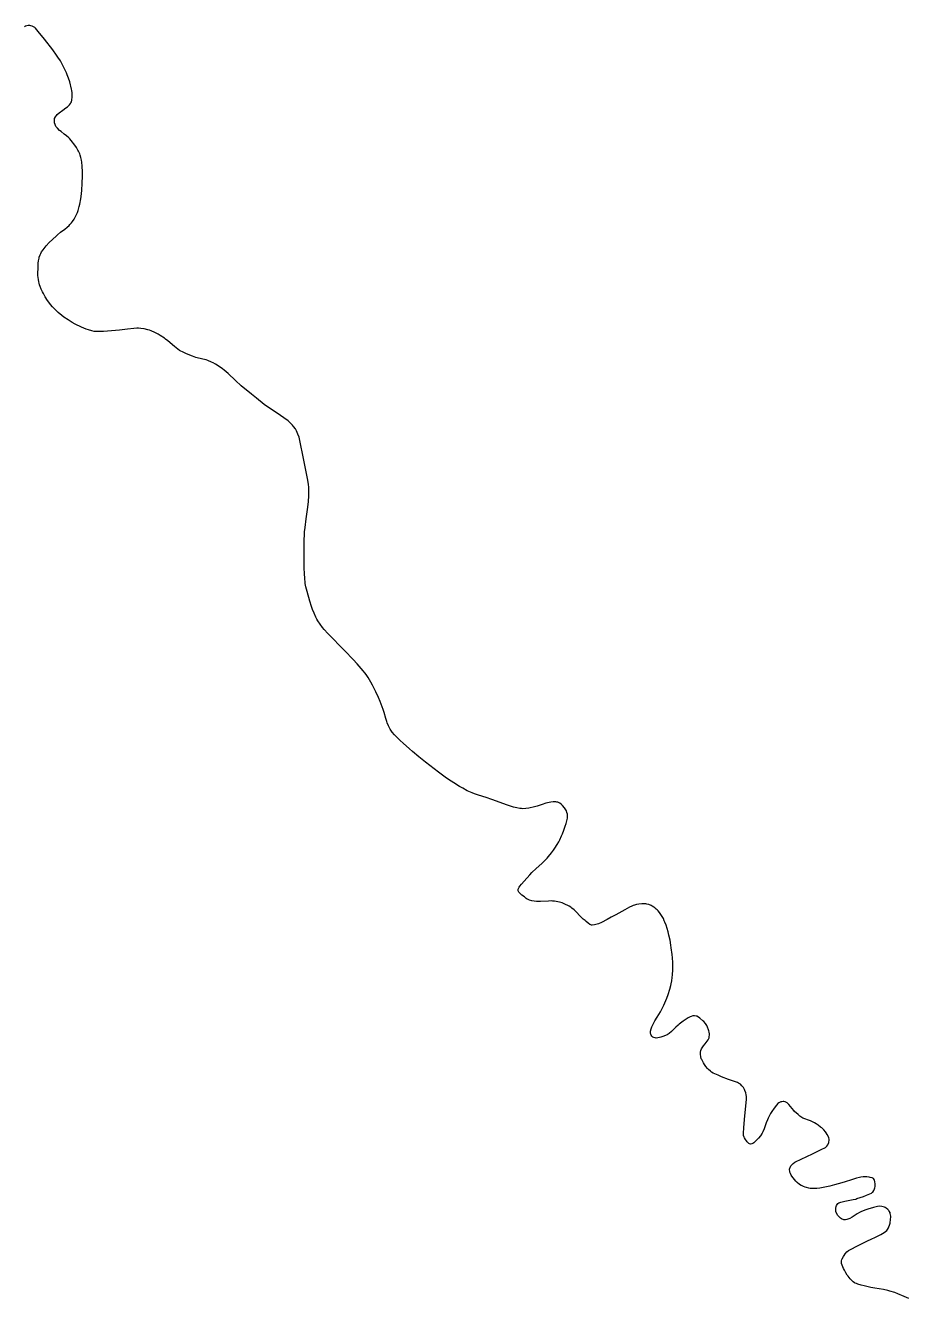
# Model space of a CAD drawing. Header units: millimetres. Extents: x 642261 to 742091, y 6812581 to 6930561.
# Drawn here: x 735116 to 735307.9, y 6898403 to 6898679.8 of the extents above; entities that cross this region are included whole.
import ezdxf

# ---------------------------------------------------------------- set-up
doc = ezdxf.new("R2010")
doc.units = ezdxf.units.MM
doc.layers.add('LimiteAreaMunicipio', color=10, linetype='Continuous')
doc.layers.add('LimiteRegional', color=10, linetype='Continuous')

# ---------------------------------------------------------------- blocks, each defined once
blk = doc.blocks.new('compartilhadora_AUTOCAD_OD_1_FMEBLOCK2')
at = {"layer": 'LimiteAreaMunicipio', "color": 7, "linetype": 'Continuous'}
blk.add_lwpolyline([(5432.81225, 1312.7496), (5431.78815, 1313.1746), (5430.43015, 1313.7567), (5429.74425, 1314.0297), (5428.69615, 1314.3847), (5428.24025, 1314.5066), (5427.31615, 1314.7017), (5425.44815, 1315.0007), (5424.51725, 1315.1727), (5423.12115, 1315.4777), (5422.42915, 1315.6568), (5421.74215, 1315.8697), (5421.40015, 1315.9926), (5421.15425, 1316.1026), (5421.00115, 1316.1906), (5420.71515, 1316.3948), (5420.32615, 1316.7608), (5420.08515, 1317.0336), (5419.61815, 1317.6157), (5419.42815, 1317.8656), (5419.08605, 1318.3726), (5418.79115, 1318.8916), (5418.61715, 1319.2456), (5418.31515, 1319.9747), (5418.20615, 1320.3876), (5418.18215, 1320.6037), (5418.19225, 1320.9297), (5418.26215, 1321.2457), (5418.32315, 1321.3957), (5418.57925, 1321.8838), (5418.72415, 1322.1177), (5418.96125, 1322.4526), (5419.36825, 1322.9057), (5419.67325, 1323.1666), (5419.83725, 1323.2837), (5420.09715, 1323.4386), (5421.64125, 1324.2206), (5423.70815, 1325.2146), (5424.73815, 1325.7237), (5425.41625, 1326.0467), (5426.31515, 1326.4596), (5426.76215, 1326.6876), (5427.43015, 1327.0917), (5427.76315, 1327.3336), (5428.01815, 1327.5666), (5428.16325, 1327.7386), (5428.39815, 1328.1146), (5428.49225, 1328.3146), (5428.63815, 1328.7326), (5428.74015, 1329.1627), (5428.86105, 1330.0037), (5428.89125, 1330.4206), (5428.89015, 1330.6327), (5428.85915, 1330.9536), (5428.78015, 1331.2747), (5428.72025, 1331.4336), (5428.55015, 1331.7478), (5428.43815, 1331.9017), (5428.23015, 1332.1276), (5427.89415, 1332.4026), (5427.66515, 1332.5417), (5427.51115, 1332.6166), (5427.19815, 1332.7267), (5426.96215, 1332.7776), (5426.48825, 1332.8117), (5426.01515, 1332.7736), (5425.70325, 1332.7196), (5425.09705, 1332.5736), (5423.88225, 1332.2077), (5423.27815, 1331.9878), (5422.38415, 1331.6036), (5422.10115, 1331.4596), (5421.55615, 1331.1436), (5420.49815, 1330.4757), (5419.95415, 1330.1697), (5419.55225, 1329.9916), (5419.33925, 1329.9237), (5419.01525, 1329.8636), (5418.69515, 1329.8717), (5418.54005, 1329.9086), (5418.32815, 1329.9936), (5418.19315, 1330.0656), (5417.94015, 1330.2447), (5417.60025, 1330.5777), (5417.40225, 1330.8267), (5417.07615, 1331.3487), (5416.95915, 1331.6626), (5416.91915, 1331.9007), (5416.91225, 1332.2356), (5416.93015, 1332.4057), (5417.01815, 1332.7766), (5417.08815, 1332.9505), (5417.24525, 1333.2092), (5417.40315, 1333.3816), (5417.61915, 1333.5246), (5418.04725, 1333.7057), (5418.33515, 1333.8026), (5418.91615, 1333.9536), (5420.67615, 1334.2637), (5421.25615, 1334.3917), (5421.54315, 1334.4726), (5422.95015, 1334.9417), (5423.64325, 1335.2027), (5424.66515, 1335.6347), (5424.87725, 1335.7717), (5425.00325, 1335.8967), (5425.21515, 1336.2117), (5425.30015, 1336.3967), (5425.42915, 1336.8037), (5425.48215, 1337.0927), (5425.51225, 1337.4846), (5425.50925, 1337.6787), (5425.45715, 1338.0957), (5425.34015, 1338.4646), (5425.25625, 1338.6236), (5425.09925, 1338.8217), (5424.84565, 1338.9812), (5424.42815, 1339.0917), (5424.18215, 1339.1357), (5423.67915, 1339.1867), (5423.42525, 1339.1946), (5422.91415, 1339.1796), (5422.40425, 1339.1237), (5422.06925, 1339.0656), (5421.41825, 1338.9036), (5420.36115, 1338.5666), (5418.95115, 1338.1026), (5418.23915, 1337.8907), (5416.66425, 1337.4737), (5415.60915, 1337.2186), (5413.49625, 1336.7637), (5412.79425, 1336.6646), (5412.43915, 1336.6457), (5411.90315, 1336.6537), (5411.36625, 1336.7076), (5411.09725, 1336.7517), (5410.56115, 1336.8737), (5410.29525, 1336.9526), (5409.89815, 1337.0917), (5409.59015, 1337.2266), (5409.39815, 1337.3286), (5409.04015, 1337.5606), (5408.55315, 1337.9717), (5408.25215, 1338.2847), (5407.66715, 1338.9897), (5407.37815, 1339.3936), (5407.24715, 1339.6056), (5407.07815, 1339.9327), (5406.95315, 1340.2616), (5406.91215, 1340.4248), (5406.87815, 1340.7416), (5406.88815, 1340.8936), (5406.94415, 1341.1127), (5407.01025, 1341.2696), (5407.18915, 1341.5847), (5407.35825, 1341.8146), (5407.65715, 1342.1317), (5407.99915, 1342.3916), (5408.18225, 1342.4937), (5411.87625, 1344.2427), (5413.73405, 1345.1267), (5414.66115, 1345.5876), (5414.87015, 1345.7297), (5414.99405, 1345.8508), (5415.20215, 1346.1437), (5415.28515, 1346.3096), (5415.40925, 1346.6646), (5415.44515, 1346.8277), (5415.48015, 1347.1496), (5415.47415, 1347.3807), (5415.41015, 1347.6917), (5415.31115, 1347.9447), (5415.05315, 1348.4476), (5414.83815, 1348.7776), (5414.67815, 1348.9927), (5414.32115, 1349.4076), (5413.86625, 1349.8416), (5413.62215, 1350.0456), (5413.13315, 1350.4137), (5412.63715, 1350.7387), (5412.30015, 1350.9377), (5411.60115, 1351.3087), (5411.40415, 1351.3977), (5410.99725, 1351.5417), (5410.17615, 1351.8086), (5409.78915, 1351.9966), (5409.56815, 1352.1356), (5409.14715, 1352.4387), (5408.74515, 1352.7666), (5407.97115, 1353.4507), (5407.77315, 1353.6386), (5407.40915, 1354.0547), (5406.71515, 1354.9187), (5406.33615, 1355.2996), (5406.21925, 1355.3856), (5405.94315, 1355.5076), (5405.62715, 1355.5667), (5405.48025, 1355.5727), (5405.18305, 1355.5487), (5404.96415, 1355.4996), (5404.65925, 1355.3777), (5404.52225, 1355.2947), (5404.34425, 1355.1437), (5404.04625, 1354.8187), (5403.50415, 1354.1447), (5403.02425, 1353.4407), (5402.73325, 1352.9537), (5402.20615, 1351.9366), (5402.06305, 1351.6146), (5401.81625, 1350.9627), (5401.35725, 1349.6486), (5401.07315, 1349.0046), (5400.90725, 1348.6996), (5400.52915, 1348.1296), (5400.09715, 1347.6016), (5399.78515, 1347.2666), (5399.11515, 1346.6226), (5398.87715, 1346.4572), (5398.65425, 1346.3617), (5398.39525, 1346.3206), (5398.19475, 1346.3582), (5398.05515, 1346.4407), (5397.67525, 1346.8126), (5397.50015, 1347.0136), (5397.26515, 1347.3307), (5397.07215, 1347.6647), (5396.99515, 1347.8376), (5396.88515, 1348.1926), (5396.85515, 1348.3747), (5396.84615, 1348.6516), (5396.92015, 1349.9307), (5397.13415, 1352.4886), (5397.50025, 1356.0287), (5397.51515, 1356.4677), (5397.50515, 1356.6866), (5397.46815, 1357.0139), (5397.35915, 1357.5016), (5397.18515, 1357.9877), (5397.07425, 1358.2297), (5396.85315, 1358.6146), (5396.72915, 1358.7917), (5396.52415, 1359.0367), (5396.17815, 1359.3536), (5395.78515, 1359.6066), (5395.57215, 1359.7068), (5394.90715, 1359.9557), (5394.01615, 1360.2517), (5393.57425, 1360.4106), (5392.09415, 1360.9837), (5391.36025, 1361.2876), (5390.26615, 1361.7897), (5389.89315, 1362.0026), (5389.66115, 1362.1646), (5389.23415, 1362.5356), (5389.03715, 1362.7406), (5388.67425, 1363.1837), (5388.34515, 1363.6637), (5388.14225, 1363.9997), (5387.76605, 1364.6936), (5387.67315, 1364.9067), (5387.55215, 1365.3546), (5387.50915, 1365.8147), (5387.51715, 1366.1187), (5387.53615, 1366.3166), (5387.60325, 1366.6936), (5387.72315, 1367.0396), (5387.84115, 1367.2636), (5388.14115, 1367.7017), (5388.49015, 1368.1307), (5388.95015, 1368.7047), (5389.14815, 1368.9986), (5389.30515, 1369.2997), (5389.36515, 1369.4537), (5389.42515, 1369.6907), (5389.46225, 1370.1096), (5389.45615, 1370.3296), (5389.41605, 1370.6617), (5389.33805, 1370.9886), (5389.28415, 1371.1477), (5389.02215, 1371.7928), (5388.87315, 1372.0957), (5388.60315, 1372.5347), (5388.25315, 1372.9597), (5388.03915, 1373.1697), (5387.39415, 1373.7146), (5387.06215, 1373.9407), (5386.72825, 1374.1157), (5386.56215, 1374.1797), (5386.23315, 1374.2487), (5386.07115, 1374.2506), (5385.83315, 1374.2076), (5385.50115, 1374.0896), (5385.27915, 1373.9936), (5384.83725, 1373.7696), (5384.17725, 1373.3646), (5383.74115, 1373.0607), (5382.88415, 1372.4116), (5382.61715, 1372.1927), (5382.12305, 1371.7367), (5381.18025, 1370.8137), (5380.66315, 1370.3827), (5380.23015, 1370.1097), (5379.92515, 1369.9616), (5379.30825, 1369.7107), (5378.84925, 1369.5517), (5378.60115, 1369.4857), (5378.21815, 1369.4168), (5377.83915, 1369.4007), (5377.65515, 1369.4177), (5377.36575, 1369.4927), (5377.15315, 1369.5976), (5376.90475, 1369.8183), (5376.75015, 1370.0507), (5376.67415, 1370.2526), (5376.64515, 1370.3927), (5376.63025, 1370.6857), (5376.65415, 1370.9136), (5376.76915, 1371.3787), (5376.94905, 1371.8426), (5377.36715, 1372.6966), (5377.59615, 1373.1227), (5378.09615, 1373.9587), (5378.79015, 1375.0698), (5379.11925, 1375.6377), (5379.42015, 1376.2217), (5379.55625, 1376.5218), (5380.18925, 1378.0527), (5380.47815, 1378.8257), (5380.86025, 1379.9996), (5381.06925, 1380.7927), (5381.15815, 1381.1927), (5381.26925, 1381.7986), (5381.37515, 1382.5916), (5381.42515, 1383.1236), (5381.47915, 1384.1907), (5381.48615, 1384.7256), (5381.46215, 1385.7977), (5381.39425, 1386.8686), (5381.32915, 1387.5807), (5381.16015, 1388.9976), (5381.07815, 1389.5547), (5380.87915, 1390.6607), (5380.63415, 1391.7577), (5380.44515, 1392.4857), (5380.00615, 1393.9396), (5379.77125, 1394.5976), (5379.64115, 1394.9156), (5379.42615, 1395.3806), (5379.04615, 1396.0557), (5378.57915, 1396.7147), (5378.30615, 1397.0407), (5378.06825, 1397.2946), (5377.90315, 1397.4507), (5377.56025, 1397.7346), (5377.38225, 1397.8616), (5377.01515, 1398.0846), (5376.76215, 1398.2106), (5376.24015, 1398.4077), (5375.83615, 1398.5058), (5375.59715, 1398.5437), (5375.10725, 1398.5866), (5374.77405, 1398.5887), (5374.10425, 1398.5346), (5373.60615, 1398.4406), (5373.12015, 1398.3036), (5372.88415, 1398.2187), (5372.54215, 1398.0706), (5372.03605, 1397.8198), (5371.04615, 1397.2886), (5369.09025, 1396.1847), (5368.08815, 1395.6566), (5367.18315, 1395.1766), (5365.95715, 1394.5296), (5365.34315, 1394.2597), (5364.73405, 1394.0587), (5364.43215, 1393.9907), (5363.98305, 1393.9397), (5363.79625, 1393.9546), (5363.67425, 1393.9887), (5363.43225, 1394.1017), (5363.07915, 1394.3537), (5362.61915, 1394.7567), (5362.39215, 1394.9477), (5362.02315, 1395.2597), (5361.35015, 1395.9197), (5360.49715, 1396.8187), (5360.04825, 1397.2507), (5359.56015, 1397.6556), (5359.29615, 1397.8446), (5358.93015, 1398.0767), (5358.68215, 1398.2166), (5358.17415, 1398.4647), (5357.39215, 1398.7647), (5356.85715, 1398.9217), (5356.49615, 1399.0086), (5355.76625, 1399.1466), (5355.33225, 1399.1926), (5355.04225, 1399.2047), (5354.45915, 1399.1906), (5352.70625, 1399.0667), (5352.12525, 1399.0717), (5351.83515, 1399.0957), (5350.82515, 1399.2106), (5350.33205, 1399.3396), (5350.00415, 1399.4846), (5349.84025, 1399.5807), (5349.59415, 1399.7597), (5349.20225, 1400.0656), (5348.67225, 1400.4747), (5348.42815, 1400.6797), (5348.12015, 1400.9877), (5348.00115, 1401.1417), (5347.87415, 1401.3972), (5347.84215, 1401.6016), (5347.88615, 1401.7942), (5348.09115, 1402.1727), (5348.23725, 1402.3997), (5348.57215, 1402.8527), (5349.15215, 1403.5337), (5350.41325, 1404.8946), (5350.85615, 1405.3627), (5351.75715, 1406.2266), (5352.96915, 1407.3267), (5353.56815, 1407.8976), (5354.15715, 1408.5096), (5354.44615, 1408.8356), (5355.12715, 1409.6827), (5355.54915, 1410.2647), (5355.81615, 1410.6606), (5356.31815, 1411.4677), (5356.66415, 1412.0836), (5356.88215, 1412.4996), (5357.28425, 1413.3396), (5357.46815, 1413.7638), (5357.80515, 1414.6157), (5358.09925, 1415.4707), (5358.27115, 1416.0397), (5358.55815, 1417.1736), (5358.59725, 1417.4187), (5358.60605, 1417.5847), (5358.58815, 1417.9217), (5358.56115, 1418.0927), (5358.47115, 1418.4356), (5358.33725, 1418.7786), (5358.22415, 1419.0047), (5357.94515, 1419.4477), (5357.51725, 1419.9816), (5357.28915, 1420.2087), (5356.92215, 1420.4847), (5356.65725, 1420.6176), (5356.51725, 1420.6666), (5356.29615, 1420.7166), (5356.03015, 1420.7476), (5355.48915, 1420.7536), (5354.94415, 1420.6986), (5354.58315, 1420.6347), (5353.87615, 1420.4617), (5353.06715, 1420.2056), (5351.99015, 1419.8406), (5351.44115, 1419.6827), (5350.16915, 1419.3797), (5349.52815, 1419.2816), (5348.89115, 1419.2526), (5348.57515, 1419.2716), (5348.23415, 1419.3146), (5347.55315, 1419.4397), (5346.87415, 1419.6097), (5346.42415, 1419.7417), (5345.53315, 1420.0367), (5342.13315, 1421.2657), (5340.87725, 1421.6677), (5339.19415, 1422.1827), (5338.36025, 1422.4697), (5337.82825, 1422.6796), (5336.79325, 1423.1576), (5335.78715, 1423.6997), (5335.12915, 1424.0867), (5333.83425, 1424.8996), (5332.72215, 1425.6397), (5331.99515, 1426.1486), (5330.55615, 1427.1956), (5328.62715, 1428.6517), (5327.67915, 1429.3917), (5326.27515, 1430.5227), (5324.89325, 1431.6826), (5324.21015, 1432.2767), (5322.86125, 1433.4937), (5322.19315, 1434.1186), (5321.20115, 1435.0806), (5320.93715, 1435.3557), (5320.45605, 1435.9397), (5320.03515, 1436.5656), (5319.78815, 1437.0027), (5319.63915, 1437.3017), (5319.37315, 1437.9186), (5319.25915, 1438.2356), (5319.06615, 1438.8777), (5318.72225, 1440.1716), (5318.51415, 1440.8067), (5317.84015, 1442.5486), (5317.48115, 1443.4116), (5316.90215, 1444.6946), (5316.19815, 1446.1098), (5315.82215, 1446.8027), (5315.21315, 1447.8126), (5314.77115, 1448.4627), (5314.53615, 1448.7786), (5314.16725, 1449.2416), (5312.87125, 1450.7326), (5311.98715, 1451.7007), (5310.18515, 1453.6047), (5306.48715, 1457.3538), (5305.69415, 1458.2237), (5305.31725, 1458.6747), (5304.78215, 1459.3767), (5304.28915, 1460.1156), (5304.06025, 1460.5027), (5303.83915, 1460.9136), (5303.45515, 1461.7537), (5303.13015, 1462.6127), (5302.93715, 1463.1947), (5302.57915, 1464.3736), (5301.95115, 1466.4766), (5301.68725, 1467.5347), (5301.55115, 1468.2457), (5301.49915, 1468.6046), (5301.44415, 1469.1466), (5301.36915, 1470.5236), (5301.34115, 1471.4417), (5301.32115, 1473.2786), (5301.34215, 1478.0477), (5301.35315, 1478.5177), (5301.40815, 1479.4587), (5301.49925, 1480.3997), (5301.74915, 1482.2846), (5302.11315, 1484.7957), (5302.25705, 1486.0476), (5302.34725, 1487.2957), (5302.36415, 1487.9187), (5302.35125, 1488.7457), (5302.32815, 1489.1586), (5302.27025, 1489.7766), (5302.12425, 1490.7006), (5301.23525, 1495.0657), (5300.28815, 1499.6916), (5300.20415, 1500.0467), (5299.97315, 1500.7387), (5299.66215, 1501.4037), (5299.41225, 1501.8277), (5299.02725, 1502.3696), (5298.81315, 1502.6286), (5298.22115, 1503.2427), (5297.80415, 1503.6117), (5296.91915, 1504.2876), (5295.47815, 1505.2517), (5293.54615, 1506.5107), (5292.61315, 1507.1867), (5290.93625, 1508.5116), (5289.83225, 1509.4116), (5287.64625, 1511.2377), (5286.40815, 1512.3447), (5284.78815, 1513.8597), (5283.95125, 1514.5946), (5283.59025, 1514.8857), (5282.83715, 1515.4216), (5282.04615, 1515.8996), (5281.50215, 1516.1886), (5281.13115, 1516.3687), (5280.37715, 1516.6997), (5280.01415, 1516.8347), (5279.27315, 1517.0477), (5277.77025, 1517.4007), (5277.03515, 1517.6296), (5275.76115, 1518.1396), (5275.13805, 1518.4287), (5274.23115, 1518.9217), (5273.83415, 1519.1798), (5273.09015, 1519.7576), (5271.66915, 1520.9987), (5271.17215, 1521.3887), (5270.91425, 1521.5726), (5270.00515, 1522.1656), (5269.54305, 1522.4407), (5268.82905, 1522.8197), (5268.07415, 1523.1477), (5267.67825, 1523.2886), (5267.29715, 1523.4057), (5266.53415, 1523.5826), (5265.77215, 1523.6876), (5265.26315, 1523.7196), (5264.92515, 1523.7237), (5264.24715, 1523.6937), (5262.92515, 1523.5526), (5261.16315, 1523.3256), (5260.28215, 1523.2316), (5258.52925, 1523.0916), (5257.65025, 1523.0437), (5256.33315, 1523.0127), (5255.93615, 1523.0276), (5255.67415, 1523.0546), (5255.15315, 1523.1446), (5254.38225, 1523.3567), (5253.87215, 1523.5406), (5252.86115, 1523.9777), (5251.52925, 1524.6427), (5250.89025, 1524.9967), (5249.96615, 1525.5606), (5249.07915, 1526.1706), (5248.64815, 1526.4956), (5247.81315, 1527.1887), (5247.40715, 1527.5586), (5246.81225, 1528.1466), (5246.57915, 1528.3957), (5246.14815, 1528.9076), (5245.75225, 1529.4357), (5245.50315, 1529.7996), (5245.02525, 1530.5547), (5244.59325, 1531.2997), (5244.39415, 1531.6757), (5244.12215, 1532.2497), (5243.88215, 1532.8467), (5243.77615, 1533.1566), (5243.66125, 1533.5566), (5243.59915, 1533.8257), (5243.50515, 1534.3647), (5243.43025, 1535.1776), (5243.41315, 1535.7198), (5243.43225, 1536.7996), (5243.49015, 1537.8726), (5243.55115, 1538.4076), (5243.65015, 1538.9386), (5243.71815, 1539.2026), (5243.89925, 1539.7237), (5244.01515, 1539.9817), (5244.22625, 1540.3638), (5244.53015, 1540.8217), (5244.74115, 1541.1087), (5245.18125, 1541.6427), (5245.87815, 1542.3737), (5247.35015, 1543.7505), (5247.67805, 1544.0467), (5248.36015, 1544.5996), (5249.28725, 1545.3157), (5249.74025, 1545.6916), (5250.17715, 1546.0977), (5250.38715, 1546.3147), (5250.71115, 1546.6896), (5250.91225, 1546.9477), (5251.27715, 1547.4846), (5251.44225, 1547.7626), (5251.73925, 1548.3367), (5251.99425, 1548.9317), (5252.14215, 1549.3386), (5252.38915, 1550.1747), (5252.52115, 1550.7346), (5252.72815, 1551.8577), (5252.87415, 1552.9806), (5252.94415, 1553.7308), (5253.04115, 1555.2326), (5253.10615, 1556.9037), (5253.10815, 1557.7406), (5253.04915, 1558.9976), (5252.95415, 1559.8346), (5252.88715, 1560.2516), (5252.75705, 1560.8776), (5252.62715, 1561.3366), (5252.51915, 1561.6336), (5252.25925, 1562.2066), (5252.11005, 1562.4836), (5251.78315, 1563.0226), (5251.42425, 1563.5476), (5250.66205, 1564.5727), (5250.34925, 1564.9406), (5250.12325, 1565.1666), (5249.63805, 1565.5827), (5249.12715, 1565.9717), (5248.44215, 1566.4897), (5248.11225, 1566.7647), (5247.64825, 1567.2167), (5247.43615, 1567.4678), (5247.32115, 1567.6357), (5247.14215, 1568.0127), (5247.03315, 1568.4187), (5246.99715, 1568.6887), (5246.99015, 1568.8627), (5247.01405, 1569.1826), (5247.05515, 1569.3568), (5247.20615, 1569.6866), (5247.43215, 1569.9986), (5247.61915, 1570.1966), (5248.05815, 1570.5786), (5248.81405, 1571.1346), (5249.50025, 1571.6347), (5249.82125, 1571.8958), (5250.24615, 1572.3087), (5250.47515, 1572.6026), (5250.57125, 1572.7566), (5250.68515, 1572.9977), (5250.77275, 1573.3167), (5250.84315, 1574.0606), (5250.85115, 1574.4086), (5250.83015, 1574.9317), (5250.76315, 1575.4486), (5250.71115, 1575.7007), (5250.32205, 1577.3006), (5250.09115, 1578.0937), (5249.80815, 1578.8747), (5249.64115, 1579.2596), (5249.07015, 1580.4436), (5248.76915, 1581.0196), (5248.28915, 1581.8637), (5247.76915, 1582.6837), (5247.48915, 1583.0847), (5246.62515, 1584.2576), (5244.85515, 1586.5666), (5244.21015, 1587.3846), (5243.77015, 1587.9196), (5242.86315, 1588.9726), (5242.73515, 1589.0986), (5242.42405, 1589.3117), (5242.18515, 1589.4226), (5241.84315, 1589.5267), (5241.66715, 1589.5576), (5241.27515, 1589.5747), (5240.96865, 1589.5248), (5240.74615, 1589.4426), (5240.53115, 1589.2986)], dxfattribs=at)

msp = doc.modelspace()

# ---------------------------------------------------------------- linework, layer by layer
at = {"layer": 'LimiteRegional', "color": 7, "linetype": 'Continuous'}
msp.add_lwpolyline([(735308.1551, 6898402.978), (735307.131, 6898403.403), (735305.773, 6898403.9851), (735305.0871, 6898404.2581), (735304.039, 6898404.6131), (735303.5831, 6898404.735), (735302.659, 6898404.9301), (735300.791, 6898405.2291), (735299.8601, 6898405.4011), (735298.464, 6898405.7061), (735297.772, 6898405.8852), (735297.085, 6898406.0981), (735296.743, 6898406.221), (735296.4971, 6898406.331), (735296.344, 6898406.419), (735296.058, 6898406.6232), (735295.669, 6898406.9892), (735295.428, 6898407.262), (735294.961, 6898407.8441), (735294.771, 6898408.094), (735294.4289, 6898408.601), (735294.134, 6898409.12), (735293.96, 6898409.474), (735293.658, 6898410.2031), (735293.549, 6898410.616), (735293.525, 6898410.8321), (735293.5351, 6898411.1581), (735293.605, 6898411.4741), (735293.666, 6898411.6241), (735293.9221, 6898412.1122), (735294.067, 6898412.3461), (735294.3041, 6898412.681), (735294.7111, 6898413.1341), (735295.0161, 6898413.395), (735295.1801, 6898413.5121), (735295.44, 6898413.667), (735296.9841, 6898414.449), (735299.051, 6898415.443), (735300.081, 6898415.9521), (735300.7591, 6898416.2751), (735301.658, 6898416.688), (735302.105, 6898416.916), (735302.773, 6898417.3201), (735303.106, 6898417.562), (735303.361, 6898417.795), (735303.5061, 6898417.967), (735303.741, 6898418.343), (735303.8351, 6898418.543), (735303.981, 6898418.961), (735304.083, 6898419.3911), (735304.2039, 6898420.2321), (735304.2341, 6898420.649), (735304.233, 6898420.8611), (735304.202, 6898421.182), (735304.123, 6898421.5031), (735304.0631, 6898421.662), (735303.893, 6898421.9762), (735303.781, 6898422.1301), (735303.573, 6898422.356), (735303.237, 6898422.631), (735303.008, 6898422.7701), (735302.854, 6898422.845), (735302.541, 6898422.9551), (735302.305, 6898423.006), (735301.8311, 6898423.0401), (735301.358, 6898423.002), (735301.0461, 6898422.948), (735300.4399, 6898422.802), (735299.2251, 6898422.4361), (735298.621, 6898422.2162), (735297.727, 6898421.832), (735297.444, 6898421.688), (735296.899, 6898421.372), (735295.841, 6898420.7041), (735295.297, 6898420.3981), (735294.8951, 6898420.22), (735294.6821, 6898420.1521), (735294.3581, 6898420.092), (735294.038, 6898420.1001), (735293.8829, 6898420.137), (735293.671, 6898420.222), (735293.536, 6898420.294), (735293.283, 6898420.4731), (735292.9431, 6898420.8061), (735292.7451, 6898421.0551), (735292.419, 6898421.5771), (735292.302, 6898421.891), (735292.262, 6898422.1291), (735292.2551, 6898422.464), (735292.273, 6898422.6341), (735292.361, 6898423.005), (735292.431, 6898423.1789), (735292.5881, 6898423.4376), (735292.746, 6898423.61), (735292.962, 6898423.753), (735293.3901, 6898423.9341), (735293.678, 6898424.031), (735294.259, 6898424.182), (735296.019, 6898424.4921), (735296.599, 6898424.6201), (735296.886, 6898424.701), (735298.293, 6898425.1701), (735298.9861, 6898425.4311), (735300.008, 6898425.8631), (735300.2201, 6898426.0001), (735300.3461, 6898426.1251), (735300.558, 6898426.4401), (735300.643, 6898426.6251), (735300.772, 6898427.0321), (735300.825, 6898427.3211), (735300.8551, 6898427.713), (735300.8521, 6898427.9071), (735300.8, 6898428.3241), (735300.683, 6898428.693), (735300.5991, 6898428.852), (735300.4421, 6898429.0501), (735300.1885, 6898429.2096), (735299.771, 6898429.3201), (735299.525, 6898429.3641), (735299.022, 6898429.4151), (735298.7681, 6898429.423), (735298.257, 6898429.408), (735297.7471, 6898429.3521), (735297.4121, 6898429.294), (735296.7611, 6898429.132), (735295.704, 6898428.795), (735294.294, 6898428.331), (735293.582, 6898428.1191), (735292.0071, 6898427.7021), (735290.952, 6898427.447), (735288.8391, 6898426.9921), (735288.1371, 6898426.893), (735287.782, 6898426.8741), (735287.246, 6898426.8821), (735286.7091, 6898426.936), (735286.4401, 6898426.9801), (735285.904, 6898427.1021), (735285.6381, 6898427.181), (735285.241, 6898427.3201), (735284.933, 6898427.455), (735284.741, 6898427.557), (735284.383, 6898427.789), (735283.896, 6898428.2001), (735283.595, 6898428.5131), (735283.01, 6898429.2181), (735282.721, 6898429.622), (735282.59, 6898429.834), (735282.421, 6898430.1611), (735282.296, 6898430.49), (735282.255, 6898430.6532), (735282.221, 6898430.97), (735282.231, 6898431.122), (735282.287, 6898431.3411), (735282.3531, 6898431.498), (735282.532, 6898431.8131), (735282.7011, 6898432.043), (735283, 6898432.3601), (735283.342, 6898432.62), (735283.5251, 6898432.7221), (735287.2191, 6898434.4711), (735289.0769, 6898435.3551), (735290.004, 6898435.816), (735290.213, 6898435.9581), (735290.3369, 6898436.0792), (735290.545, 6898436.3721), (735290.628, 6898436.538), (735290.7521, 6898436.893), (735290.788, 6898437.0561), (735290.823, 6898437.378), (735290.817, 6898437.6091), (735290.753, 6898437.9201), (735290.654, 6898438.1731), (735290.396, 6898438.676), (735290.181, 6898439.006), (735290.021, 6898439.2211), (735289.664, 6898439.636), (735289.2091, 6898440.07), (735288.965, 6898440.274), (735288.476, 6898440.6421), (735287.98, 6898440.9671), (735287.643, 6898441.1661), (735286.944, 6898441.5371), (735286.747, 6898441.6261), (735286.3401, 6898441.7701), (735285.519, 6898442.037), (735285.132, 6898442.225), (735284.911, 6898442.364), (735284.49, 6898442.6671), (735284.088, 6898442.995), (735283.314, 6898443.6791), (735283.116, 6898443.867), (735282.752, 6898444.2831), (735282.058, 6898445.1471), (735281.679, 6898445.528), (735281.5621, 6898445.614), (735281.286, 6898445.736), (735280.97, 6898445.7951), (735280.8231, 6898445.8011), (735280.5259, 6898445.7771), (735280.307, 6898445.728), (735280.0021, 6898445.6061), (735279.8651, 6898445.5231), (735279.6871, 6898445.3721), (735279.3891, 6898445.0471), (735278.847, 6898444.3731), (735278.3671, 6898443.6691), (735278.0761, 6898443.1821), (735277.549, 6898442.165), (735277.4059, 6898441.843), (735277.1591, 6898441.1911), (735276.7001, 6898439.877), (735276.416, 6898439.233), (735276.2501, 6898438.928), (735275.872, 6898438.358), (735275.44, 6898437.83), (735275.128, 6898437.495), (735274.458, 6898436.851), (735274.22, 6898436.6856), (735273.9971, 6898436.5901), (735273.7381, 6898436.549), (735273.5376, 6898436.5866), (735273.398, 6898436.6691), (735273.0181, 6898437.041), (735272.843, 6898437.242), (735272.608, 6898437.5591), (735272.415, 6898437.8931), (735272.338, 6898438.066), (735272.228, 6898438.421), (735272.198, 6898438.6031), (735272.189, 6898438.88), (735272.263, 6898440.1591), (735272.477, 6898442.717), (735272.8431, 6898446.2571), (735272.858, 6898446.6961), (735272.848, 6898446.915), (735272.811, 6898447.2423), (735272.702, 6898447.73), (735272.528, 6898448.2161), (735272.4171, 6898448.4581), (735272.196, 6898448.843), (735272.072, 6898449.0201), (735271.867, 6898449.2651), (735271.521, 6898449.582), (735271.128, 6898449.835), (735270.915, 6898449.9352), (735270.25, 6898450.1841), (735269.359, 6898450.4801), (735268.9171, 6898450.639), (735267.437, 6898451.2121), (735266.7031, 6898451.516), (735265.609, 6898452.0181), (735265.236, 6898452.231), (735265.004, 6898452.393), (735264.577, 6898452.764), (735264.38, 6898452.969), (735264.0171, 6898453.4121), (735263.688, 6898453.8921), (735263.4851, 6898454.2281), (735263.1089, 6898454.922), (735263.016, 6898455.1351), (735262.895, 6898455.583), (735262.852, 6898456.0431), (735262.86, 6898456.3471), (735262.879, 6898456.545), (735262.9461, 6898456.922), (735263.066, 6898457.268), (735263.184, 6898457.492), (735263.484, 6898457.9301), (735263.833, 6898458.3591), (735264.293, 6898458.9331), (735264.491, 6898459.227), (735264.648, 6898459.5281), (735264.708, 6898459.6821), (735264.768, 6898459.9191), (735264.8051, 6898460.338), (735264.799, 6898460.558), (735264.7589, 6898460.8901), (735264.6809, 6898461.217), (735264.627, 6898461.3761), (735264.365, 6898462.0212), (735264.216, 6898462.3241), (735263.946, 6898462.7631), (735263.596, 6898463.1881), (735263.382, 6898463.3981), (735262.737, 6898463.943), (735262.405, 6898464.1691), (735262.0711, 6898464.3441), (735261.905, 6898464.4081), (735261.576, 6898464.4771), (735261.414, 6898464.479), (735261.176, 6898464.436), (735260.844, 6898464.318), (735260.622, 6898464.222), (735260.1801, 6898463.998), (735259.5201, 6898463.593), (735259.084, 6898463.2891), (735258.227, 6898462.64), (735257.96, 6898462.4211), (735257.4659, 6898461.9651), (735256.5231, 6898461.0421), (735256.006, 6898460.6111), (735255.573, 6898460.3381), (735255.268, 6898460.19), (735254.6511, 6898459.9391), (735254.1921, 6898459.7801), (735253.944, 6898459.7141), (735253.561, 6898459.6452), (735253.182, 6898459.6291), (735252.998, 6898459.6461), (735252.7086, 6898459.7211), (735252.496, 6898459.826), (735252.2476, 6898460.0467), (735252.093, 6898460.2791), (735252.017, 6898460.481), (735251.988, 6898460.6211), (735251.9731, 6898460.9141), (735251.997, 6898461.142), (735252.112, 6898461.6071), (735252.2919, 6898462.071), (735252.71, 6898462.925), (735252.939, 6898463.3511), (735253.439, 6898464.1871), (735254.133, 6898465.2982), (735254.4621, 6898465.8661), (735254.763, 6898466.4501), (735254.8991, 6898466.7502), (735255.5321, 6898468.2811), (735255.821, 6898469.0541), (735256.2031, 6898470.228), (735256.4121, 6898471.0211), (735256.501, 6898471.4211), (735256.6121, 6898472.027), (735256.718, 6898472.82), (735256.768, 6898473.352), (735256.822, 6898474.4191), (735256.829, 6898474.954), (735256.805, 6898476.0261), (735256.7371, 6898477.097), (735256.672, 6898477.8091), (735256.503, 6898479.226), (735256.421, 6898479.7831), (735256.222, 6898480.8891), (735255.977, 6898481.9861), (735255.788, 6898482.7141), (735255.349, 6898484.168), (735255.1141, 6898484.826), (735254.984, 6898485.144), (735254.769, 6898485.609), (735254.389, 6898486.2841), (735253.922, 6898486.9431), (735253.649, 6898487.2691), (735253.4111, 6898487.523), (735253.246, 6898487.6791), (735252.9031, 6898487.963), (735252.7251, 6898488.09), (735252.358, 6898488.313), (735252.105, 6898488.439), (735251.583, 6898488.6361), (735251.179, 6898488.7342), (735250.94, 6898488.7721), (735250.4501, 6898488.815), (735250.1169, 6898488.8171), (735249.4471, 6898488.763), (735248.949, 6898488.669), (735248.463, 6898488.532), (735248.227, 6898488.4471), (735247.885, 6898488.299), (735247.3789, 6898488.0482), (735246.389, 6898487.517), (735244.4331, 6898486.4131), (735243.431, 6898485.885), (735242.526, 6898485.405), (735241.3, 6898484.758), (735240.686, 6898484.4881), (735240.0769, 6898484.2871), (735239.775, 6898484.2191), (735239.3259, 6898484.1681), (735239.1391, 6898484.183), (735239.0171, 6898484.2171), (735238.7751, 6898484.3301), (735238.422, 6898484.5821), (735237.962, 6898484.9851), (735237.735, 6898485.1761), (735237.366, 6898485.4881), (735236.693, 6898486.1481), (735235.84, 6898487.0471), (735235.3911, 6898487.4791), (735234.903, 6898487.884), (735234.639, 6898488.073), (735234.273, 6898488.3051), (735234.025, 6898488.445), (735233.517, 6898488.6931), (735232.735, 6898488.9931), (735232.2, 6898489.1501), (735231.839, 6898489.237), (735231.1091, 6898489.375), (735230.6751, 6898489.421), (735230.3851, 6898489.4331), (735229.802, 6898489.419), (735228.0491, 6898489.2951), (735227.4681, 6898489.3001), (735227.178, 6898489.3241), (735226.168, 6898489.439), (735225.6749, 6898489.568), (735225.347, 6898489.713), (735225.1831, 6898489.8091), (735224.937, 6898489.9881), (735224.5451, 6898490.294), (735224.0151, 6898490.7031), (735223.771, 6898490.9081), (735223.463, 6898491.2161), (735223.344, 6898491.3701), (735223.217, 6898491.6256), (735223.185, 6898491.83), (735223.229, 6898492.0226), (735223.434, 6898492.4011), (735223.5801, 6898492.6281), (735223.915, 6898493.0811), (735224.495, 6898493.7621), (735225.7561, 6898495.123), (735226.199, 6898495.5911), (735227.1, 6898496.455), (735228.312, 6898497.5551), (735228.911, 6898498.126), (735229.5, 6898498.738), (735229.789, 6898499.064), (735230.47, 6898499.9111), (735230.892, 6898500.4931), (735231.159, 6898500.889), (735231.661, 6898501.6961), (735232.007, 6898502.312), (735232.225, 6898502.728), (735232.6271, 6898503.568), (735232.811, 6898503.9922), (735233.148, 6898504.8441), (735233.4421, 6898505.6991), (735233.614, 6898506.2681), (735233.901, 6898507.402), (735233.9401, 6898507.6471), (735233.9489, 6898507.8131), (735233.931, 6898508.1501), (735233.904, 6898508.3211), (735233.814, 6898508.664), (735233.6801, 6898509.007), (735233.567, 6898509.2331), (735233.288, 6898509.6761), (735232.8601, 6898510.21), (735232.632, 6898510.4371), (735232.265, 6898510.7131), (735232.0001, 6898510.846), (735231.8601, 6898510.895), (735231.639, 6898510.945), (735231.373, 6898510.976), (735230.832, 6898510.982), (735230.287, 6898510.927), (735229.926, 6898510.8631), (735229.219, 6898510.6901), (735228.41, 6898510.434), (735227.333, 6898510.069), (735226.784, 6898509.9111), (735225.512, 6898509.6081), (735224.871, 6898509.51), (735224.234, 6898509.481), (735223.918, 6898509.5), (735223.577, 6898509.543), (735222.896, 6898509.6681), (735222.217, 6898509.8381), (735221.767, 6898509.9701), (735220.876, 6898510.2651), (735217.476, 6898511.4941), (735216.2201, 6898511.8961), (735214.537, 6898512.4111), (735213.7031, 6898512.6981), (735213.1711, 6898512.908), (735212.1361, 6898513.386), (735211.13, 6898513.9281), (735210.472, 6898514.3151), (735209.1771, 6898515.128), (735208.065, 6898515.8681), (735207.338, 6898516.377), (735205.899, 6898517.424), (735203.97, 6898518.8801), (735203.022, 6898519.6201), (735201.618, 6898520.7511), (735200.2361, 6898521.911), (735199.553, 6898522.5051), (735198.2041, 6898523.7221), (735197.536, 6898524.347), (735196.544, 6898525.309), (735196.28, 6898525.5841), (735195.7989, 6898526.1681), (735195.378, 6898526.794), (735195.131, 6898527.2311), (735194.982, 6898527.5301), (735194.716, 6898528.147), (735194.602, 6898528.464), (735194.409, 6898529.1061), (735194.0651, 6898530.4), (735193.857, 6898531.0351), (735193.183, 6898532.777), (735192.824, 6898533.64), (735192.245, 6898534.923), (735191.541, 6898536.3382), (735191.165, 6898537.0311), (735190.556, 6898538.041), (735190.114, 6898538.6911), (735189.879, 6898539.007), (735189.5101, 6898539.47), (735188.2141, 6898540.961), (735187.33, 6898541.9291), (735185.528, 6898543.8331), (735181.83, 6898547.5822), (735181.037, 6898548.4521), (735180.6601, 6898548.9031), (735180.125, 6898549.6051), (735179.632, 6898550.344), (735179.4031, 6898550.7311), (735179.182, 6898551.142), (735178.798, 6898551.9821), (735178.473, 6898552.8411), (735178.28, 6898553.4231), (735177.922, 6898554.602), (735177.294, 6898556.705), (735177.0301, 6898557.7631), (735176.894, 6898558.4741), (735176.842, 6898558.833), (735176.787, 6898559.375), (735176.712, 6898560.752), (735176.684, 6898561.6701), (735176.664, 6898563.507), (735176.685, 6898568.2761), (735176.696, 6898568.7461), (735176.751, 6898569.6871), (735176.8421, 6898570.6281), (735177.092, 6898572.513), (735177.456, 6898575.0241), (735177.5999, 6898576.276), (735177.6901, 6898577.5241), (735177.707, 6898578.1471), (735177.6941, 6898578.9741), (735177.671, 6898579.387), (735177.6131, 6898580.005), (735177.4671, 6898580.929), (735176.5781, 6898585.2941), (735175.631, 6898589.92), (735175.547, 6898590.2751), (735175.316, 6898590.9671), (735175.005, 6898591.6321), (735174.7551, 6898592.0561), (735174.3701, 6898592.598), (735174.156, 6898592.857), (735173.564, 6898593.4711), (735173.147, 6898593.8401), (735172.262, 6898594.516), (735170.821, 6898595.4801), (735168.889, 6898596.7391), (735167.956, 6898597.4151), (735166.2791, 6898598.74), (735165.1751, 6898599.64), (735162.9891, 6898601.4661), (735161.751, 6898602.5731), (735160.131, 6898604.0881), (735159.2941, 6898604.823), (735158.9331, 6898605.1141), (735158.18, 6898605.65), (735157.389, 6898606.128), (735156.845, 6898606.417), (735156.474, 6898606.5971), (735155.72, 6898606.9281), (735155.357, 6898607.0631), (735154.616, 6898607.2761), (735153.1131, 6898607.6291), (735152.378, 6898607.858), (735151.104, 6898608.368), (735150.4809, 6898608.6571), (735149.574, 6898609.1501), (735149.177, 6898609.4082), (735148.433, 6898609.986), (735147.012, 6898611.2271), (735146.515, 6898611.6171), (735146.2571, 6898611.801), (735145.348, 6898612.394), (735144.8859, 6898612.6691), (735144.1719, 6898613.0481), (735143.417, 6898613.3761), (735143.0211, 6898613.517), (735142.64, 6898613.6341), (735141.877, 6898613.811), (735141.115, 6898613.916), (735140.606, 6898613.948), (735140.268, 6898613.9521), (735139.59, 6898613.9221), (735138.268, 6898613.781), (735136.506, 6898613.554), (735135.625, 6898613.46), (735133.8721, 6898613.32), (735132.9931, 6898613.2721), (735131.676, 6898613.2411), (735131.279, 6898613.256), (735131.017, 6898613.283), (735130.496, 6898613.373), (735129.7251, 6898613.5851), (735129.215, 6898613.769), (735128.204, 6898614.2061), (735126.8721, 6898614.8711), (735126.2331, 6898615.2251), (735125.309, 6898615.789), (735124.422, 6898616.399), (735123.991, 6898616.724), (735123.156, 6898617.4171), (735122.75, 6898617.787), (735122.1551, 6898618.375), (735121.922, 6898618.6241), (735121.491, 6898619.136), (735121.0951, 6898619.6641), (735120.846, 6898620.028), (735120.3681, 6898620.7831), (735119.9361, 6898621.5281), (735119.737, 6898621.9041), (735119.465, 6898622.4781), (735119.225, 6898623.0751), (735119.119, 6898623.385), (735119.0041, 6898623.785), (735118.942, 6898624.0541), (735118.848, 6898624.5931), (735118.7731, 6898625.406), (735118.756, 6898625.9482), (735118.7751, 6898627.028), (735118.833, 6898628.101), (735118.894, 6898628.636), (735118.993, 6898629.167), (735119.061, 6898629.431), (735119.2421, 6898629.9521), (735119.358, 6898630.2101), (735119.5691, 6898630.5922), (735119.873, 6898631.0501), (735120.084, 6898631.3371), (735120.5241, 6898631.8711), (735121.221, 6898632.6021), (735122.693, 6898633.9789), (735123.0209, 6898634.2751), (735123.703, 6898634.828), (735124.6301, 6898635.5441), (735125.0831, 6898635.92), (735125.52, 6898636.3261), (735125.73, 6898636.5431), (735126.054, 6898636.918), (735126.2551, 6898637.1761), (735126.62, 6898637.713), (735126.7851, 6898637.991), (735127.0821, 6898638.5651), (735127.3371, 6898639.1601), (735127.485, 6898639.567), (735127.732, 6898640.4031), (735127.864, 6898640.963), (735128.071, 6898642.0861), (735128.217, 6898643.209), (735128.287, 6898643.9592), (735128.384, 6898645.461), (735128.449, 6898647.1321), (735128.451, 6898647.969), (735128.392, 6898649.226), (735128.297, 6898650.063), (735128.23, 6898650.48), (735128.0999, 6898651.106), (735127.97, 6898651.565), (735127.862, 6898651.862), (735127.6021, 6898652.435), (735127.4529, 6898652.712), (735127.126, 6898653.251), (735126.7671, 6898653.776), (735126.0049, 6898654.8011), (735125.6921, 6898655.169), (735125.4661, 6898655.395), (735124.9809, 6898655.8111), (735124.47, 6898656.2001), (735123.785, 6898656.7181), (735123.4551, 6898656.9931), (735122.9911, 6898657.4451), (735122.779, 6898657.6962), (735122.664, 6898657.8641), (735122.485, 6898658.2411), (735122.376, 6898658.6471), (735122.34, 6898658.9171), (735122.333, 6898659.0911), (735122.3569, 6898659.411), (735122.398, 6898659.5852), (735122.549, 6898659.915), (735122.775, 6898660.227), (735122.962, 6898660.425), (735123.401, 6898660.807), (735124.1569, 6898661.363), (735124.8431, 6898661.8631), (735125.1641, 6898662.1242), (735125.589, 6898662.5371), (735125.818, 6898662.831), (735125.9141, 6898662.985), (735126.028, 6898663.2261), (735126.1156, 6898663.5451), (735126.186, 6898664.289), (735126.194, 6898664.637), (735126.173, 6898665.1601), (735126.106, 6898665.677), (735126.054, 6898665.9291), (735125.6649, 6898667.529), (735125.434, 6898668.3221), (735125.151, 6898669.1031), (735124.984, 6898669.488), (735124.413, 6898670.672), (735124.112, 6898671.248), (735123.632, 6898672.0921), (735123.112, 6898672.9121), (735122.832, 6898673.3131), (735121.968, 6898674.486), (735120.198, 6898676.795), (735119.553, 6898677.613), (735119.113, 6898678.148), (735118.206, 6898679.201), (735118.078, 6898679.327), (735117.7669, 6898679.5401), (735117.528, 6898679.651), (735117.186, 6898679.7551), (735117.01, 6898679.786), (735116.618, 6898679.8031), (735116.3115, 6898679.7532), (735116.089, 6898679.671), (735115.874, 6898679.527)], dxfattribs=at)

# ---------------------------------------------------------------- block references
at = {"layer": 'LimiteAreaMunicipio', "color": 7, "linetype": 'Continuous'}
msp.add_blockref('compartilhadora_AUTOCAD_OD_1_FMEBLOCK2', (729875.3428, 6897090.2284), dxfattribs=at)

doc.saveas('drawing.dxf')
